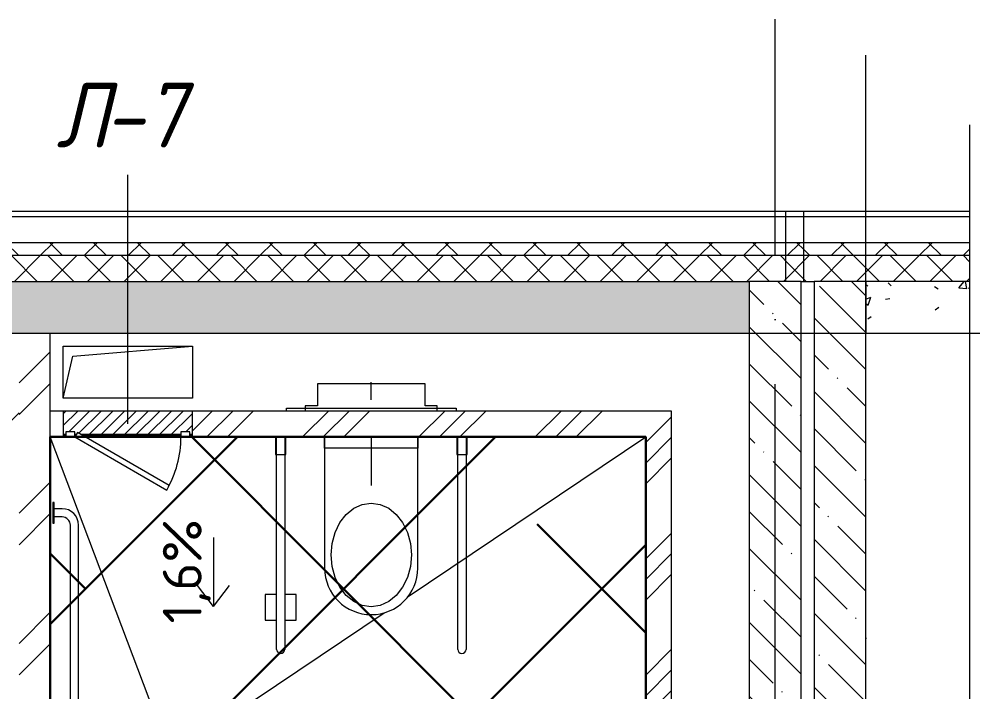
# Model space of a CAD drawing. Header units: millimetres. Extents: x -68946 to 690821, y -552984 to 293768.
# Drawn here: x 63042 to 66725, y -202251 to -199653 of the extents above; entities that cross this region are included whole.
import ezdxf

# ---------------------------------------------------------------- set-up
doc = ezdxf.new("R2010")
doc.units = ezdxf.units.MM
doc.linetypes.add('ADSK_Линия сетки', pattern=[2500, 2000, -250, 0, -250])
doc.linetypes.add('ADSK_Невидимые', pattern=[500, 300, -200])
for name, color, linetype, lineweight in [('1.1) Стяжка 5 вып.', 30, 'Continuous', 30), ('1.3) Звуко-изол           5 вып.', 90, 'Continuous', 30), ('A-DETL-GENF-OTLN', 250, 'Continuous', 5), ('A-DOOR-____-IDEN', 250, 'Continuous', 9), ('A-DOOR-____-MCUT', 250, 'Continuous', 5), ('A-DOOR-____-OTLN', 250, 'Continuous', 5), ('A-FLOR-____-OTLN', 250, 'Continuous', 9), ('A-GENM-____-MCUT', 250, 'Continuous', 25), ('A-GENM-____-OTLN', 250, 'Continuous', 9), ('A-GLAZ-____-OTLN', 250, 'Continuous', 5), ('A-WALL-____-MCUT', 250, 'Continuous', 13), ('A-WALL-____-PATT', 250, 'Continuous', 13), ('A-WALL-FNSH-MCUT', 250, 'Continuous', 13), ('G-____-____-DIMS', 250, 'Continuous', 9), ('P-SANR-FIXT-HDLN', 250, 'ADSK_Невидимые', 5), ('P-SANR-FIXT-OTLN', 250, 'Continuous', 9), ('S-GRID-____-OTLN', 250, 'Continuous', 9)]:
    doc.layers.add(name, color=color, linetype=linetype, lineweight=lineweight)
doc.styles.add('ISOCPEUR_3', font='isocpeur.ttf', dxfattribs={"height": 250})
doc.styles.add('ISOCPEUR_I', font='isocpeui.ttf', dxfattribs={"width": 0.9, "height": 12.5})
pattern_1 = [(45, (-3188.22, -259241.4), (-224.5064, 224.5064), []), (45, (-3108.85, -259241.4), (0, 449.0128), []), (45, (-3267.6, -259241.4), (0, 449.0128), [])]
pattern_2 = [(135, (-3188.22, -259241.39), (-84.85281, -84.85281), []), (225, (-3188.22, -259241.39), (84.85281, -84.85281), [])]
pattern_3 = [(45, (-3188.22, -259241.39), (-70.71068, 70.71068), []), (135, (-3188.22, -259241.39), (-70.71068, -70.71068), [])]
pattern_4 = [(135, (-3188.22, -259241.39), (-142.5612, -142.5612), []), (135, (-3045.66, -259241.39), (-142.5612, -142.5612), [252.016, -50.403, 3.353, -47.05])]
pattern_5 = [(50, (-3188.22, -259241.4), (364.3679, -31.8783), [38.1, -419.1]), (355, (-3188.22, -259241.4), (-70.4859, 382.1133), [30.48, -335.28]), (100.451, (-3157.86, -259244.05), (293.885, 350.2334), [32.38, -356.18]), (46.184, (-3188.22, -259139.8), (542.1585, -84.0858), [57.15, -628.65]), (96.636, (-3143.04, -259146.8), (474.805, 494.8554), [48.57, -534.27]), (351.184, (-3188.2, -259139.8), (474.8102, 494.85), [45.72, -502.92]), (21, (-3137.42, -259165.2), (303.2285, -204.5305), [38.1, -419.1]), (326, (-3137.42, -259165.2), (123.6039, 368.376), [30.48, -335.28]), (71.451, (-3112.15, -259182.23), (426.8341, 163.8427), [32.38, -356.18]), (37.5, (-3188.22, -259241.39), (6.17665, 169.11015), [16.764, -314.452, 16.764, -323.596, -336.55]), (37.5, (-3188.22, -259241.39), (6.17665, 169.11015), [-671.576, 16.764, -319.786]), (7.5, (-3188.22, -259241.39), (133.63888, 200.3615), [16.764, -177.292, 16.764, -306.832, -128.27]), (7.5, (-3188.22, -259241.39), (133.63888, 200.3615), [-517.652, 16.764, -111.506]), (327.5, (-3301.51, -259241.39), (271.18182, -11.45836), [16.764, -110.236, 16.764, -379.476, -525.78]), (327.5, (-3301.51, -259241.39), (271.18182, -11.45836), [-523.24, 16.764, -509.016]), (317.5, (-3352.3, -259241.4), (296.2585, 50.85285), [16.764, -148.336, 16.764, -246.38, -373.38]), (317.5, (-3352.3, -259241.4), (296.2585, 50.85285), [-428.244, 16.764, -356.616])]

# ---------------------------------------------------------------- blocks, each defined once
blk = doc.blocks.new('SND_Унитаз_Jika_Olymp_с_инсталяцией - Унитаз_ выпуск прямой_ установка на пол_693х360х360_ PN30_12_ ХВ резьба HP DN15_ К гл_ кон П DN100-30295682-АР1_Маркировочный план 3 этажа')
at = {"layer": 'P-SANR-FIXT-HDLN'}
blk.add_line((0, -204.6), (0, -392.6), dxfattribs=at)
at = {"layer": 'P-SANR-FIXT-OTLN', "lineweight": 5}
for p, q in [((0, -61.7), (0, 6.3)), ((-208, 0), (-208, -85)), ((208, 0), (-208, 0)), ((208, -85), (208, 0)), ((-327.5, -94), (327.5, -94)), ((-327.5, -104.6), (-327.5, -94)), ((-255, -85), (-255, -104.6)), ((-208, -85), (-255, -85)), ((255, -85), (208, -85)), ((255, -104.6), (255, -85)), ((327.5, -94), (327.5, -104.6)), ((-390, -205.6), (-310, -205.6)), ((-370, -205.6), (-370, -272.6)), ((-366, -1024.7), (-366, -205.6)), ((-334, -205.6), (-334, -1024.7)), ((-330, -272.6), (-330, -205.6)), ((-180, -204.6), (-180, -710.7)), ((-180, -247.6), (-180, -204.6)), ((180, -710.7), (180, -204.6)), ((180, -204.6), (180, -247.6)), ((310, -205.6), (390, -205.6)), ((330, -205.6), (330, -272.6)), ((334, -1024.7), (334, -205.6)), ((366, -205.6), (366, -1024.7)), ((370, -272.6), (370, -205.6)), ((180, -247.6), (-180, -247.6)), ((-370, -272.6), (-330, -272.6)), ((330, -272.6), (370, -272.6)), ((-410, -812.6), (-410, -912.6)), ((-366, -812.6), (-410, -812.6)), ((-290, -812.6), (-334, -812.6)), ((-290, -912.6), (-290, -812.6)), ((-410, -912.6), (-366, -912.6)), ((-334, -912.6), (-290, -912.6))]:
    blk.add_line(p, q, dxfattribs=at)
at = {"layer": 'P-SANR-FIXT-OTLN', "lineweight": 5, "flags": 128}
for points in [[(0, -860.1), (-34.5, -855.1), (-67.3, -840.3), (-96.6, -816.4), (-121.2, -784.8), (-139.7, -746.9), (-151.1, -704.6), (-155, -660.1), (-151.1, -615.6), (-139.7, -573.3), (-121.2, -535.4), (-96.6, -503.7), (-67.3, -479.9), (-34.5, -465.1), (0, -460.1)], [(0, -460.1), (34.5, -465.1), (67.3, -479.9), (96.6, -503.7), (121.2, -535.4), (139.7, -573.3), (151.1, -615.6), (155, -660.1), (151.1, -704.6), (139.7, -746.9), (121.2, -784.8), (96.6, -816.4), (67.3, -840.3), (34.5, -855.1), (0, -860.1)]]:
    blk.add_lwpolyline(points, dxfattribs=at)
at = {"layer": 'P-SANR-FIXT-OTLN', "lineweight": 5}
for centre, radius, end in [((0, -710.7), 180, 360), ((-350, -1024.7), 16, 0), ((350, -1024.7), 16, 0)]:
    blk.add_arc(centre, radius, 180, end, dxfattribs=at)
blk = doc.blocks.new('Поручень - гибкая подводка_ 640х550х165 PN6_3_ ХВ_ГВ накидная гайка BP DN15_ К-гл_кон_ П DN 50-28570645-АР1_Маркировочный план 3 этажа')
at = {"layer": 'P-SANR-FIXT-OTLN', "lineweight": 5}
for p, q in [((-369.9, 0), (-289.9, 0)), ((-369.9, -6), (-369.9, 0)), ((-289.9, -6), (-369.9, -6)), ((-345.9, -36), (-345.9, -6)), ((-313.9, -36), (-313.9, -6)), ((-289.9, 0), (-289.9, -6)), ((610.1, 0), (530.1, 0)), ((530.1, 0), (530.1, -6)), ((530.1, -6), (610.1, -6)), ((554.1, -36), (554.1, -6)), ((586.1, -36), (586.1, -6)), ((610.1, -6), (610.1, 0)), ((-281.9, -68), (522.1, -68)), ((-281.9, -100), (522.1, -100))]:
    blk.add_line(p, q, dxfattribs=at)
for centre, radius, start, end in [((-281.9, -36), 64, 180, 270), ((-281.9, -36), 32, 180, 270), ((522.1, -36), 32, 270, 0), ((522.1, -36), 64, 270, 0)]:
    blk.add_arc(centre, radius, start, end, dxfattribs=at)
blk = doc.blocks.new('_Wn_-As_OpeningMEP_floor__Rectangular - _Wn_-As_OpeningMEP_floor__Rectangular-V52-АР1_Маркировочный план 3 этажа')
at = {"layer": 'A-DETL-GENF-OTLN', "lineweight": 5}
for p, q in [((-212.2, 112.2), (250, 150)), ((-250, -50), (-212.2, 112.2))]:
    blk.add_line(p, q, dxfattribs=at)
blk = doc.blocks.new('АР_Люк - ЛРС_ВК_500х400_наружный_NCS S 1000-N-V87-АР1_Маркировочный план 3 этажа')
at = {"layer": 'A-DOOR-____-OTLN'}
h = blk.add_hatch(dxfattribs=at)
h.set_pattern_fill('FP_54', color=256, style=0, pattern_type=2)
h.set_pattern_definition([(45, (125, 0), (-22.6274, 22.6274), [])])
h.paths.add_polyline_path([(-0.2, 50), (-80, 50), (-80, 30), (-115, 30), (-115, 50), (-125, 50), (-125, -50), (375, -50), (375, 50), (365, 50), (365, 48), (340, 43), (365, 43), (365, 30), (330, 30), (330, 50), (320, 32.7), (290, 50), (286.9, 50)])
h.paths.add_polyline_path([(340, 43), (332.9, 43), (333.3, 41.7)])
at = {"layer": 'A-DETL-GENF-OTLN', "lineweight": 5}
for p, q in [((375, 50), (-125, 50)), ((-125, 50), (-125, -50)), ((375, -50), (375, 50)), ((-125, -50), (375, -50))]:
    blk.add_line(p, q, dxfattribs=at)
at = {"layer": 'A-DOOR-____-MCUT', "lineweight": 5}
for p, q in [((-25.1, 255), (-35.1, 237.7)), ((-35.1, 237.7), (320, 32.7)), ((330, 50), (-25.1, 255)), ((-80, 50), (-115, 50)), ((-115, 50), (-115, 30)), ((-80, 30), (-80, 50)), ((320, 32.7), (330, 50)), ((365, 50), (330, 50)), ((330, 50), (330, 30)), ((365, 30), (365, 50)), ((-115, 30), (-80, 30)), ((330, 30), (365, 30))]:
    blk.add_line(p, q, dxfattribs=at)
blk.add_arc((330, 50), 410, 150, 180, dxfattribs=at)
at = {"layer": 'A-DOOR-____-OTLN'}
blk.add_line((330, 50), (-25.1, 255), dxfattribs=at)
blk = doc.blocks.new('ASML_АР_Отделка Люка - ВО Отделка люков_Грунтовка 0_Шпатлевка 0_Окраска 0_0-42722003-АР1_Маркировочный план 3 этажа')
at = {"layer": 'A-GENM-____-MCUT', "lineweight": 5}
for p, q in [((-240, 3), (-250, 3)), ((-250, 3), (-250, 0)), ((177.1, 3), (-205, 3)), ((205, 3), (201, 3)), ((250, 3), (240, 3)), ((250, 0), (250, 3)), ((-250, 0), (-240, 0)), ((-205, 0), (182.3, 0)), ((199.2, 0), (205, 0)), ((240, 0), (250, 0))]:
    blk.add_line(p, q, dxfattribs=at)
blk = doc.blocks.new('DET_L_Линия разрыва - М100-32542165-АР1_Маркировочный план 3 этажа')
at = {"layer": 'A-DETL-GENF-OTLN', "lineweight": 5}
blk.add_line((17300, 0), (8950, 0), dxfattribs=at)

msp = doc.modelspace()

# ---------------------------------------------------------------- hatches: boundary and pattern name
at = {"layer": '1.1) Стяжка 5 вып.', "lineweight": 30, "true_color": 0xf26722}
h = msp.add_hatch(dxfattribs=at)
h.set_pattern_fill('ANSI32', color=30, scale=222)
h.paths.add_polyline_path([(65461.7763, -201266.3892), (63161.7762, -201266.3892), (63161.7762, -204106.3886), (63351.7544, -204106.3886), (63351.7544, -204446.3886), (65461.7763, -204446.3886)])
at = {"layer": '1.3) Звуко-изол           5 вып.', "lineweight": 30}
h = msp.add_hatch(dxfattribs=at)
h.set_pattern_fill('ANSI38', color=256, scale=222)
h.paths.add_polyline_path([(65461.7763, -201266.3892), (63161.7762, -201266.3892), (63161.7762, -204106.3886), (63351.7544, -204106.3886), (63351.7544, -204446.3886), (65461.7763, -204446.3886)])
at = {"layer": 'A-WALL-____-PATT', "lineweight": 15, "true_color": 0x000000}
h = msp.add_hatch(dxfattribs=at)
h.set_pattern_fill('FP_16', color=18, style=0, pattern_type=2)
h.set_pattern_definition(pattern_2)
h.paths.add_polyline_path([(59832.0058, -200566.3892), (66071.7763, -200566.3892), (66071.7763, -200516.3892), (59832.0058, -200516.3892)])
h.paths.add_polyline_path([(58281.5715, -200566.3892), (58632.0058, -200566.3892), (58632.0058, -200516.3892), (57981.7763, -200516.3892), (57981.7763, -200566.3892), (58109.3968, -200566.3892)])
h.paths.add_polyline_path([(56379.2388, -200566.3892), (57081.7763, -200566.3892), (57081.7763, -200516.3892), (49662.0053, -200516.3892), (49662.0053, -200566.3892), (54072.3616, -200566.3892)])
h.paths.add_polyline_path([(47762.0053, -200566.3892), (48412.0053, -200566.3892), (48412.0053, -200516.3892), (47762.0053, -200516.3892)])
h.paths.add_polyline_path([(46461.7544, -200566.3892), (46862.0053, -200566.3892), (46862.0053, -200516.3892), (45362.0053, -200516.3892), (45362.0053, -200566.3892), (46361.3368, -200566.3892)])
h.paths.add_polyline_path([(42537.9752, -200566.3892), (42562.0053, -200566.3892), (42562.0053, -200516.3892), (41012.0053, -200516.3892), (41012.0053, -200566.3892), (42161.7544, -200566.3892)])
h.paths.add_polyline_path([(37361.5805, -200566.3892), (38212.0053, -200566.3892), (38212.0053, -200516.3892), (36662.0053, -200516.3892), (36662.0053, -200566.3892)])
h.paths.add_polyline_path([(33310.4662, -200566.3892), (33861.7763, -200566.3892), (33861.7763, -200516.3892), (32312.0053, -200516.3892), (32312.0053, -200566.3892), (33161.7544, -200566.3892)])
h.paths.add_polyline_path([(34761.7763, -200566.3892), (35412.0053, -200566.3892), (35412.0053, -200516.3892), (34761.7763, -200516.3892)])
h.paths.add_polyline_path([(28696.7116, -200566.3892), (29512.0053, -200566.3892), (29512.0053, -200516.3892), (27961.7763, -200516.3892), (27961.7763, -200566.3892), (28636.7763, -200566.3892)])
h.paths.add_polyline_path([(23686.7763, -200566.3892), (25161.7763, -200566.3892), (25161.7763, -200516.3892), (20706.7763, -200516.3892), (20706.7763, -200566.3892), (21936.7763, -200566.3892)])
h.paths.add_polyline_path([(19456.7763, -200566.3892), (19456.7763, -200516.3892), (18716.7544, -200516.3892), (18716.7544, -200566.3892), (18892.4832, -200566.3892)])
h.paths.add_polyline_path([(11395.1321, -200566.3892), (17816.7544, -200566.3892), (17816.7544, -200516.3892), (9561.7544, -200516.3892), (9561.7544, -200566.3892), (10818.4128, -200566.3892)])
h.paths.add_polyline_path([(6661.7983, -200566.3892), (6761.7544, -200566.3892), (6761.7544, -200516.3892), (5561.7544, -200516.3892), (5561.7544, -200566.3892), (6541.7983, -200566.3892)])
h.paths.add_polyline_path([(2486.8039, -200566.3892), (4361.7544, -200566.3892), (4361.7544, -200516.3892), (-3538.2456, -200516.3892), (-3538.2456, -200566.3892), (2461.8039, -200566.3892)])
h = msp.add_hatch(dxfattribs=at)
h.set_pattern_fill('FP_16', color=18, style=0, pattern_type=2)
h.set_pattern_definition(pattern_2)
h.paths.add_polyline_path([(66311.7763, -200566.3892), (66712.4536, -200566.3892), (66712.4536, -200516.3892), (66071.7763, -200516.3892), (66071.7763, -200566.3892)])
h = msp.add_hatch(dxfattribs=at)
h.set_pattern_fill('FP_17', color=18, style=0, pattern_type=2)
h.set_pattern_definition(pattern_3)
h.paths.add_polyline_path([(17162.3253, -200666.3892), (17816.7544, -200666.3283), (17816.7544, -200566.3892), (9561.7544, -200566.3892), (9561.7544, -200666.3892), (14855.448, -200666.3892)])
h.paths.add_polyline_path([(63299.8706, -200666.3892), (66001.7763, -200666.3283), (66001.7763, -200599.7225), (66071.7763, -200566.3892), (59832.0058, -200566.3892), (59832.0058, -200666.3892), (60561.7544, -200666.3892)])
h.paths.add_polyline_path([(58632.0058, -200666.3892), (58632.0058, -200566.3892), (57981.7763, -200566.3892), (57981.7763, -200666.3892), (58109.3968, -200666.3892)])
h.paths.add_polyline_path([(50291.7763, -200666.3892), (57081.7763, -200666.3283), (57081.7763, -200566.3892), (49662.0053, -200566.3892), (49662.0053, -200666.3892)])
h.paths.add_polyline_path([(46862.0053, -200666.3892), (46862.0053, -200566.3892), (45362.0053, -200566.3892), (45362.0053, -200666.3892), (46861.7544, -200666.388)])
h.paths.add_polyline_path([(48412.0053, -200666.3892), (48412.0053, -200566.3892), (47762.0053, -200566.3892), (47762.0053, -200666.3892)])
h.paths.add_polyline_path([(42562.0053, -200666.3892), (42562.0053, -200566.3892), (41012.0053, -200566.3892), (41012.0053, -200666.3892), (42561.7544, -200666.388)])
h.paths.add_polyline_path([(37561.5805, -200666.3892), (38212.0053, -200666.3283), (38212.0053, -200566.3892), (36662.0053, -200566.3892), (36662.0053, -200666.3892), (37475.0852, -200666.3892)])
h.paths.add_polyline_path([(33861.7763, -200666.3892), (33861.7763, -200566.3892), (32312.0053, -200566.3892), (32312.0053, -200666.3892), (33310.4662, -200666.3892)])
h.paths.add_polyline_path([(35412.0053, -200666.3892), (35412.0053, -200566.3892), (34761.7763, -200566.3892), (34761.7763, -200666.3892)])
h.paths.add_polyline_path([(29446.7763, -200666.3892), (29512.0053, -200666.3283), (29512.0053, -200566.3892), (27961.7763, -200566.3892), (27961.7763, -200666.3892), (28696.7116, -200666.3892)])
h.paths.add_polyline_path([(23886.7763, -200666.3892), (25161.7763, -200666.3283), (25161.7763, -200566.3892), (20706.7763, -200566.3892), (20706.7763, -200666.3892), (23886.7577, -200666.3886)])
h.paths.add_polyline_path([(18716.7544, -200666.3892), (19456.7763, -200666.3283), (19456.7763, -200566.3892), (18716.7544, -200566.3892), (18716.7544, -200666.3283)])
h.paths.add_polyline_path([(6761.7544, -200666.3892), (6761.7544, -200566.3892), (5561.7544, -200566.3892), (5561.7544, -200666.3892), (6661.7983, -200666.3892)])
h.paths.add_polyline_path([(2461.8039, -200666.3892), (4361.7544, -200666.3892), (4361.7544, -200566.3892), (-3488.2456, -200566.3892), (-3488.2456, -200666.3892), (-1292.6929, -200666.3892)])
h = msp.add_hatch(dxfattribs=at)
h.set_pattern_fill('FP_17', color=18, style=0, pattern_type=2)
h.set_pattern_definition(pattern_3)
h.paths.add_polyline_path([(66712.4536, -200666.3892), (66712.4536, -200566.3892), (66071.7763, -200566.3892), (66001.7763, -200599.7225), (66001.7763, -200666.3892), (66311.7763, -200666.3892)])
h = msp.add_hatch(dxfattribs=at)
h.set_pattern_fill('FP_50', color=18, style=0, pattern_type=2)
h.set_pattern_definition(pattern_5)
h.paths.add_polyline_path([(65861.7763, -200866.3892), (65861.7763, -200666.3892), (60561.7544, -200666.3892), (60561.7544, -200866.3892), (65157.4421, -200866.3892)])
h.paths.add_polyline_path([(60161.7544, -200866.3892), (60161.7544, -200666.3892), (59832.0058, -200666.3892), (59832.0058, -200866.3892), (60111.4448, -200866.3892)])
h.paths.add_polyline_path([(58093.0301, -200866.3892), (58632.0058, -200866.1591), (58632.0058, -200666.3892), (57981.7763, -200666.3892), (57981.7763, -200866.3892), (58081.5715, -200866.3892)])
h.paths.add_polyline_path([(56061.7763, -200866.3892), (57081.7763, -200866.2332), (57081.7763, -200666.3892), (56061.7544, -200666.3892), (56061.7544, -200866.3892)])
h.paths.add_polyline_path([(50110.1492, -200866.3892), (51161.7544, -200866.3892), (51161.7544, -200666.3892), (49662.0053, -200666.3892), (49662.0053, -200866.3892)])
h.paths.add_polyline_path([(47762.0053, -200866.3892), (48412.0053, -200866.3892), (48412.0053, -200666.3892), (47762.0053, -200666.3892), (47762.0053, -200855.3256)])
h.paths.add_polyline_path([(46461.7544, -200866.3892), (46461.7544, -200666.3892), (45362.0053, -200666.3892), (45362.0053, -200866.3892), (46405.1004, -200866.3892)])
h.paths.add_polyline_path([(46861.7763, -200866.3892), (46862.0053, -200866.3892), (46861.7544, -200866.3892)])
h.paths.add_polyline_path([(41861.5805, -200866.3892), (42161.7544, -200865.873), (42161.7544, -200666.3892), (41012.0053, -200666.3892), (41012.0053, -200866.3892), (41841.7763, -200866.3892)])
h.paths.add_polyline_path([(52660.8217, -200866.3892), (55661.7544, -200866.3012), (55661.7544, -200666.3892), (51561.7544, -200666.3892), (51561.7544, -200866.3892), (51981.8542, -200866.3892)])
h.paths.add_polyline_path([(37532.7145, -200866.3892), (37661.7544, -200866.3892), (37661.7544, -200666.3892), (36662.0053, -200666.3892), (36662.0053, -200866.3892), (37362.64, -200866.3892)])
h.paths.add_polyline_path([(35412.0053, -200866.3892), (35412.0053, -200666.3892), (34761.7763, -200666.3892), (34761.7763, -200866.3892)])
h.paths.add_polyline_path([(33861.7763, -200866.3892), (33861.7763, -200666.3892), (33161.7544, -200666.3892), (33161.7763, -200866.3892), (33310.4662, -200866.3892)])
h.paths.add_polyline_path([(38212.0053, -200866.3892), (38212.0053, -200666.3892), (38061.7544, -200666.3892), (38061.7544, -200866.3892)])
h.paths.add_polyline_path([(32761.7544, -200866.3892), (32761.7544, -200666.3892), (32312.0053, -200666.3892), (32312.0053, -200866.3892)])
h.paths.add_polyline_path([(28696.7116, -200866.3892), (29512.0053, -200866.3892), (29512.0053, -200666.3892), (28536.7763, -200666.3892), (28536.7763, -200866.3892), (28620.5378, -200866.3892)])
h = msp.add_hatch(dxfattribs=at)
h.set_pattern_fill('FP_24', color=18, style=0, pattern_type=2)
h.set_pattern_definition(pattern_4)
h.paths.add_polyline_path([(66061.7763, -204566.3886), (66061.7763, -200666.3892), (65861.7763, -200666.3892), (65861.7763, -204566.3886), (65879.6282, -204566.3886)])
h = msp.add_hatch(dxfattribs=at)
h.set_pattern_fill('FP_24', color=18, style=0, pattern_type=2)
h.set_pattern_definition(pattern_4)
h.paths.add_polyline_path([(66311.7763, -204566.3886), (66311.7763, -200666.3892), (66111.7763, -200666.3892), (66111.7763, -204566.3886)])
h = msp.add_hatch(dxfattribs=at)
h.set_pattern_fill('FP_50', color=18, style=0, pattern_type=2)
h.set_pattern_definition(pattern_5)
h.paths.add_polyline_path([(66712.4536, -200866.3892), (66712.4536, -200666.3892), (66311.7763, -200666.3892), (66311.7763, -200866.3892)])
h = msp.add_hatch(dxfattribs=at)
h.set_pattern_fill('FP_2', color=18, style=0, pattern_type=2)
h.set_pattern_definition([(45, (-3188.22, -259241.4), (-251.4472, 251.4472), []), (45, (-3188.22, -258860.4), (-251.4472, 251.4472), [])])
h.paths.add_polyline_path([(63041.7763, -204446.3886), (63161.7763, -204446.3886), (63161.7763, -200866.3892), (63041.7763, -200866.746), (63041.7763, -204396.3886)])
h = msp.add_hatch(dxfattribs=at)
h.set_pattern_fill('FP_9', color=18, style=0, pattern_type=2)
h.set_pattern_definition(pattern_1)
h.paths.add_polyline_path([(63041.7763, -201266.3892), (63041.7763, -201166.3892), (61241.7763, -201166.3892), (61241.7763, -201266.3892), (62801.7763, -201266.3892)])
h = msp.add_hatch(dxfattribs=at)
h.set_pattern_fill('FP_9', color=18, style=0, pattern_type=2)
h.set_pattern_definition(pattern_1)
h.paths.add_polyline_path([(63711.8153, -201266.3892), (65461.7763, -201266.3892), (65461.7763, -201166.3892), (63711.7763, -201166.3892), (63711.7763, -201266.3892)])
h.paths.add_polyline_path([(63211.7763, -201266.3892), (63211.7763, -201166.3892), (63161.7763, -201166.3892), (63161.7763, -201266.3892)])
h = msp.add_hatch(dxfattribs=at)
h.set_pattern_fill('FP_9', color=18, style=0, pattern_type=2)
h.set_pattern_definition(pattern_1)
h.paths.add_polyline_path([(65486.2166, -204046.3886), (65561.7763, -204046.3886), (65561.7763, -201166.3892), (65461.7763, -201166.3892), (65461.7763, -204046.3886)])

# ---------------------------------------------------------------- linework, layer by layer
at = {"layer": '1.1) Стяжка 5 вып.', "lineweight": 30}
msp.add_lwpolyline([(63161.7762, -204446.3886), (65461.7763, -204446.3886), (65461.7763, -201266.3892), (63161.7762, -201266.3892)], close=True, dxfattribs=at)
at = {"layer": 'A-DOOR-____-IDEN', "color": 18, "true_color": 0x000000}
msp.add_line((63461.7763, -201216.3892), (63461.7763, -200254.918), dxfattribs=at)
at = {"layer": 'A-FLOR-____-OTLN', "color": 18, "lineweight": 5, "true_color": 0x000000}
for p, q in [((63211.8153, -201116.3886), (63211.8153, -200916.3886)), ((63211.8153, -200916.3886), (63711.8153, -200916.3886)), ((63711.8153, -200916.3886), (63711.8153, -201116.3886)), ((63711.8153, -201116.3886), (63211.8153, -201116.3886))]:
    msp.add_line(p, q, dxfattribs=at)
at = {"layer": 'A-FLOR-____-OTLN', "color": 18, "true_color": 0x000000}
for p, q in [((63586.9338, -202391.3886), (63161.7763, -201266.3892)), ((64539.8919, -201885.6232), (65461.7763, -201266.3892)), ((63786.9338, -202391.3886), (64451.3554, -201945.0935))]:
    msp.add_line(p, q, dxfattribs=at)
at = {"layer": 'A-WALL-____-MCUT', "color": 18, "lineweight": 15, "true_color": 0x000000}
for p, q in [((66712.4536, -200416.3892), (59832.0058, -200416.3892)), ((66712.4536, -200516.3892), (59832.0058, -200516.3892)), ((66001.7763, -200516.3892), (66001.7763, -200666.3892)), ((66071.7763, -200666.3892), (66071.7763, -200516.3892)), ((66712.4536, -200566.3892), (59832.0058, -200566.3892)), ((60561.7544, -200666.3892), (65861.7763, -200666.3892)), ((65861.7763, -200666.3892), (65861.7763, -204566.3886)), ((66061.7763, -200666.3892), (65861.7763, -200666.3892)), ((66061.7763, -204566.3886), (66061.7763, -200666.3892)), ((66061.7763, -200666.3892), (66111.7763, -200666.3892)), ((66111.7763, -200666.3892), (66111.7763, -204566.3886)), ((66311.7763, -200666.3892), (66111.7763, -200666.3892)), ((66712.4536, -200666.3892), (66311.7763, -200666.3892)), ((66311.7763, -200666.3892), (66311.7763, -200866.3892)), ((60561.7544, -200866.3892), (65861.7763, -200866.3892)), ((63161.7763, -204446.3892), (63161.7763, -200866.3892)), ((66311.7763, -204566.3886), (66311.7763, -200866.3892)), ((66311.7763, -200866.3892), (66712.4536, -200866.3892)), ((65561.7763, -201166.3892), (63161.7763, -201166.3892)), ((65561.7763, -204046.3886), (65561.7763, -201166.3892)), ((63161.7763, -201266.3892), (63221.7763, -201266.3892)), ((63296.7763, -201266.3892), (63666.7763, -201266.3892)), ((63701.7763, -201266.3892), (65461.7763, -201266.3892)), ((65461.7763, -201266.3892), (65461.7763, -203946.3886))]:
    msp.add_line(p, q, dxfattribs=at)
at = {"layer": 'A-WALL-FNSH-MCUT', "lineweight": 15}
for p, q in [((66712.4536, -200396.3892), (59832.0058, -200396.3892)), ((66001.7763, -200396.3892), (66001.7763, -200516.3892)), ((66071.7763, -200516.3892), (66071.7763, -200396.3892))]:
    msp.add_line(p, q, dxfattribs=at)
at = {"layer": 'G-____-____-DIMS', "color": 18, "true_color": 0x000000}
for p, q in [((63792.7958, -201655.2533), (63792.7958, -201920.5986)), ((63792.7958, -201920.5986), (63731.4096, -201840.5986)), ((63792.7958, -201920.5986), (63854.1819, -201840.5986))]:
    msp.add_line(p, q, dxfattribs=at)
at = {"layer": 'S-GRID-____-OTLN', "color": 18, "linetype": 'ADSK_Линия сетки', "true_color": 0x000000}
for p, q in [((65961.7763, -220563.733), (65961.7763, -199653.1503)), ((66311.7763, -219293.733), (66311.7763, -199653.1503)), ((-6757.7749, -200866.3886), (70471.963, -200866.3886))]:
    msp.add_line(p, q, dxfattribs=at)

# ---------------------------------------------------------------- block references
at = {"layer": 'A-DETL-GENF-OTLN', "color": 18, "lineweight": 5, "true_color": 0x000000, "rotation": 89.99999999999967}
msp.add_blockref('DET_L_Линия разрыва - М100-32542165-АР1_Маркировочный план 3 этажа', (66712.4536, -217361.3054), dxfattribs=at)
at = {"layer": 'A-DOOR-____-OTLN', "color": 18, "true_color": 0x000000, "rotation": 180}
msp.add_blockref('АР_Люк - ЛРС_ВК_500х400_наружный_NCS S 1000-N-V87-АР1_Маркировочный план 3 этажа', (63586.7763, -201216.3892), dxfattribs=at)
at = {"layer": 'A-GENM-____-OTLN', "color": 18, "lineweight": 5, "true_color": 0x000000, "rotation": 180}
msp.add_blockref('ASML_АР_Отделка Люка - ВО Отделка люков_Грунтовка 0_Шпатлевка 0_Окраска 0_0-42722003-АР1_Маркировочный план 3 этажа', (63461.7763, -201256.3892), dxfattribs=at)
at = {"layer": 'A-GLAZ-____-OTLN', "color": 18, "true_color": 0x000000}
msp.add_blockref('_Wn_-As_OpeningMEP_floor__Rectangular - _Wn_-As_OpeningMEP_floor__Rectangular-V52-АР1_Маркировочный план 3 этажа', (63461.8153, -201066.3886), dxfattribs=at)
at = {"layer": 'P-SANR-FIXT-OTLN', "color": 18, "lineweight": 5, "true_color": 0x000000}
msp.add_blockref('SND_Унитаз_Jika_Olymp_с_инсталяцией - Унитаз_ выпуск прямой_ установка на пол_693х360х360_ PN30_12_ ХВ резьба HP DN15_ К гл_ кон П DN100-30295682-АР1_Маркировочный план 3 этажа', (64401.7763, -201061.8055), dxfattribs=at)
at = {"layer": 'P-SANR-FIXT-OTLN', "color": 18, "lineweight": 5, "true_color": 0x000000, "rotation": 89.9999999999999}
msp.add_blockref('Поручень - гибкая подводка_ 640х550х165 PN6_3_ ХВ_ГВ накидная гайка BP DN15_ К-гл_кон_ П DN 50-28570645-АР1_Маркировочный план 3 этажа', (63171.7763, -202129.4664), dxfattribs=at)

# ---------------------------------------------------------------- texts
at = {"layer": 'A-DOOR-____-IDEN', "color": 18, "true_color": 0x000000, "char_height": 250, "attachment_point": 1, "style": 'ISOCPEUR_I'}
for s, insert, width in [('\\fISOCPEUR|b0|i1|c204|p34|;\\W.9;Л', (63184.9957, -199898.5639), 223.670812), ('-7', (63369.5425, -199898.5639), 404.0505)]:
    msp.add_mtext(s, dxfattribs=dict(at, insert=insert, width=width))
at = {"layer": 'G-____-____-DIMS', "color": 18, "true_color": 0x000000, "insert": (63596.8274, -201986.6241), "char_height": 150, "width": 476.8756, "attachment_point": 1, "rotation": 90, "line_spacing_factor": 1.149209, "style": 'ISOCPEUR_3'}
msp.add_mtext('1,6%', dxfattribs=at)

doc.saveas('drawing.dxf')
